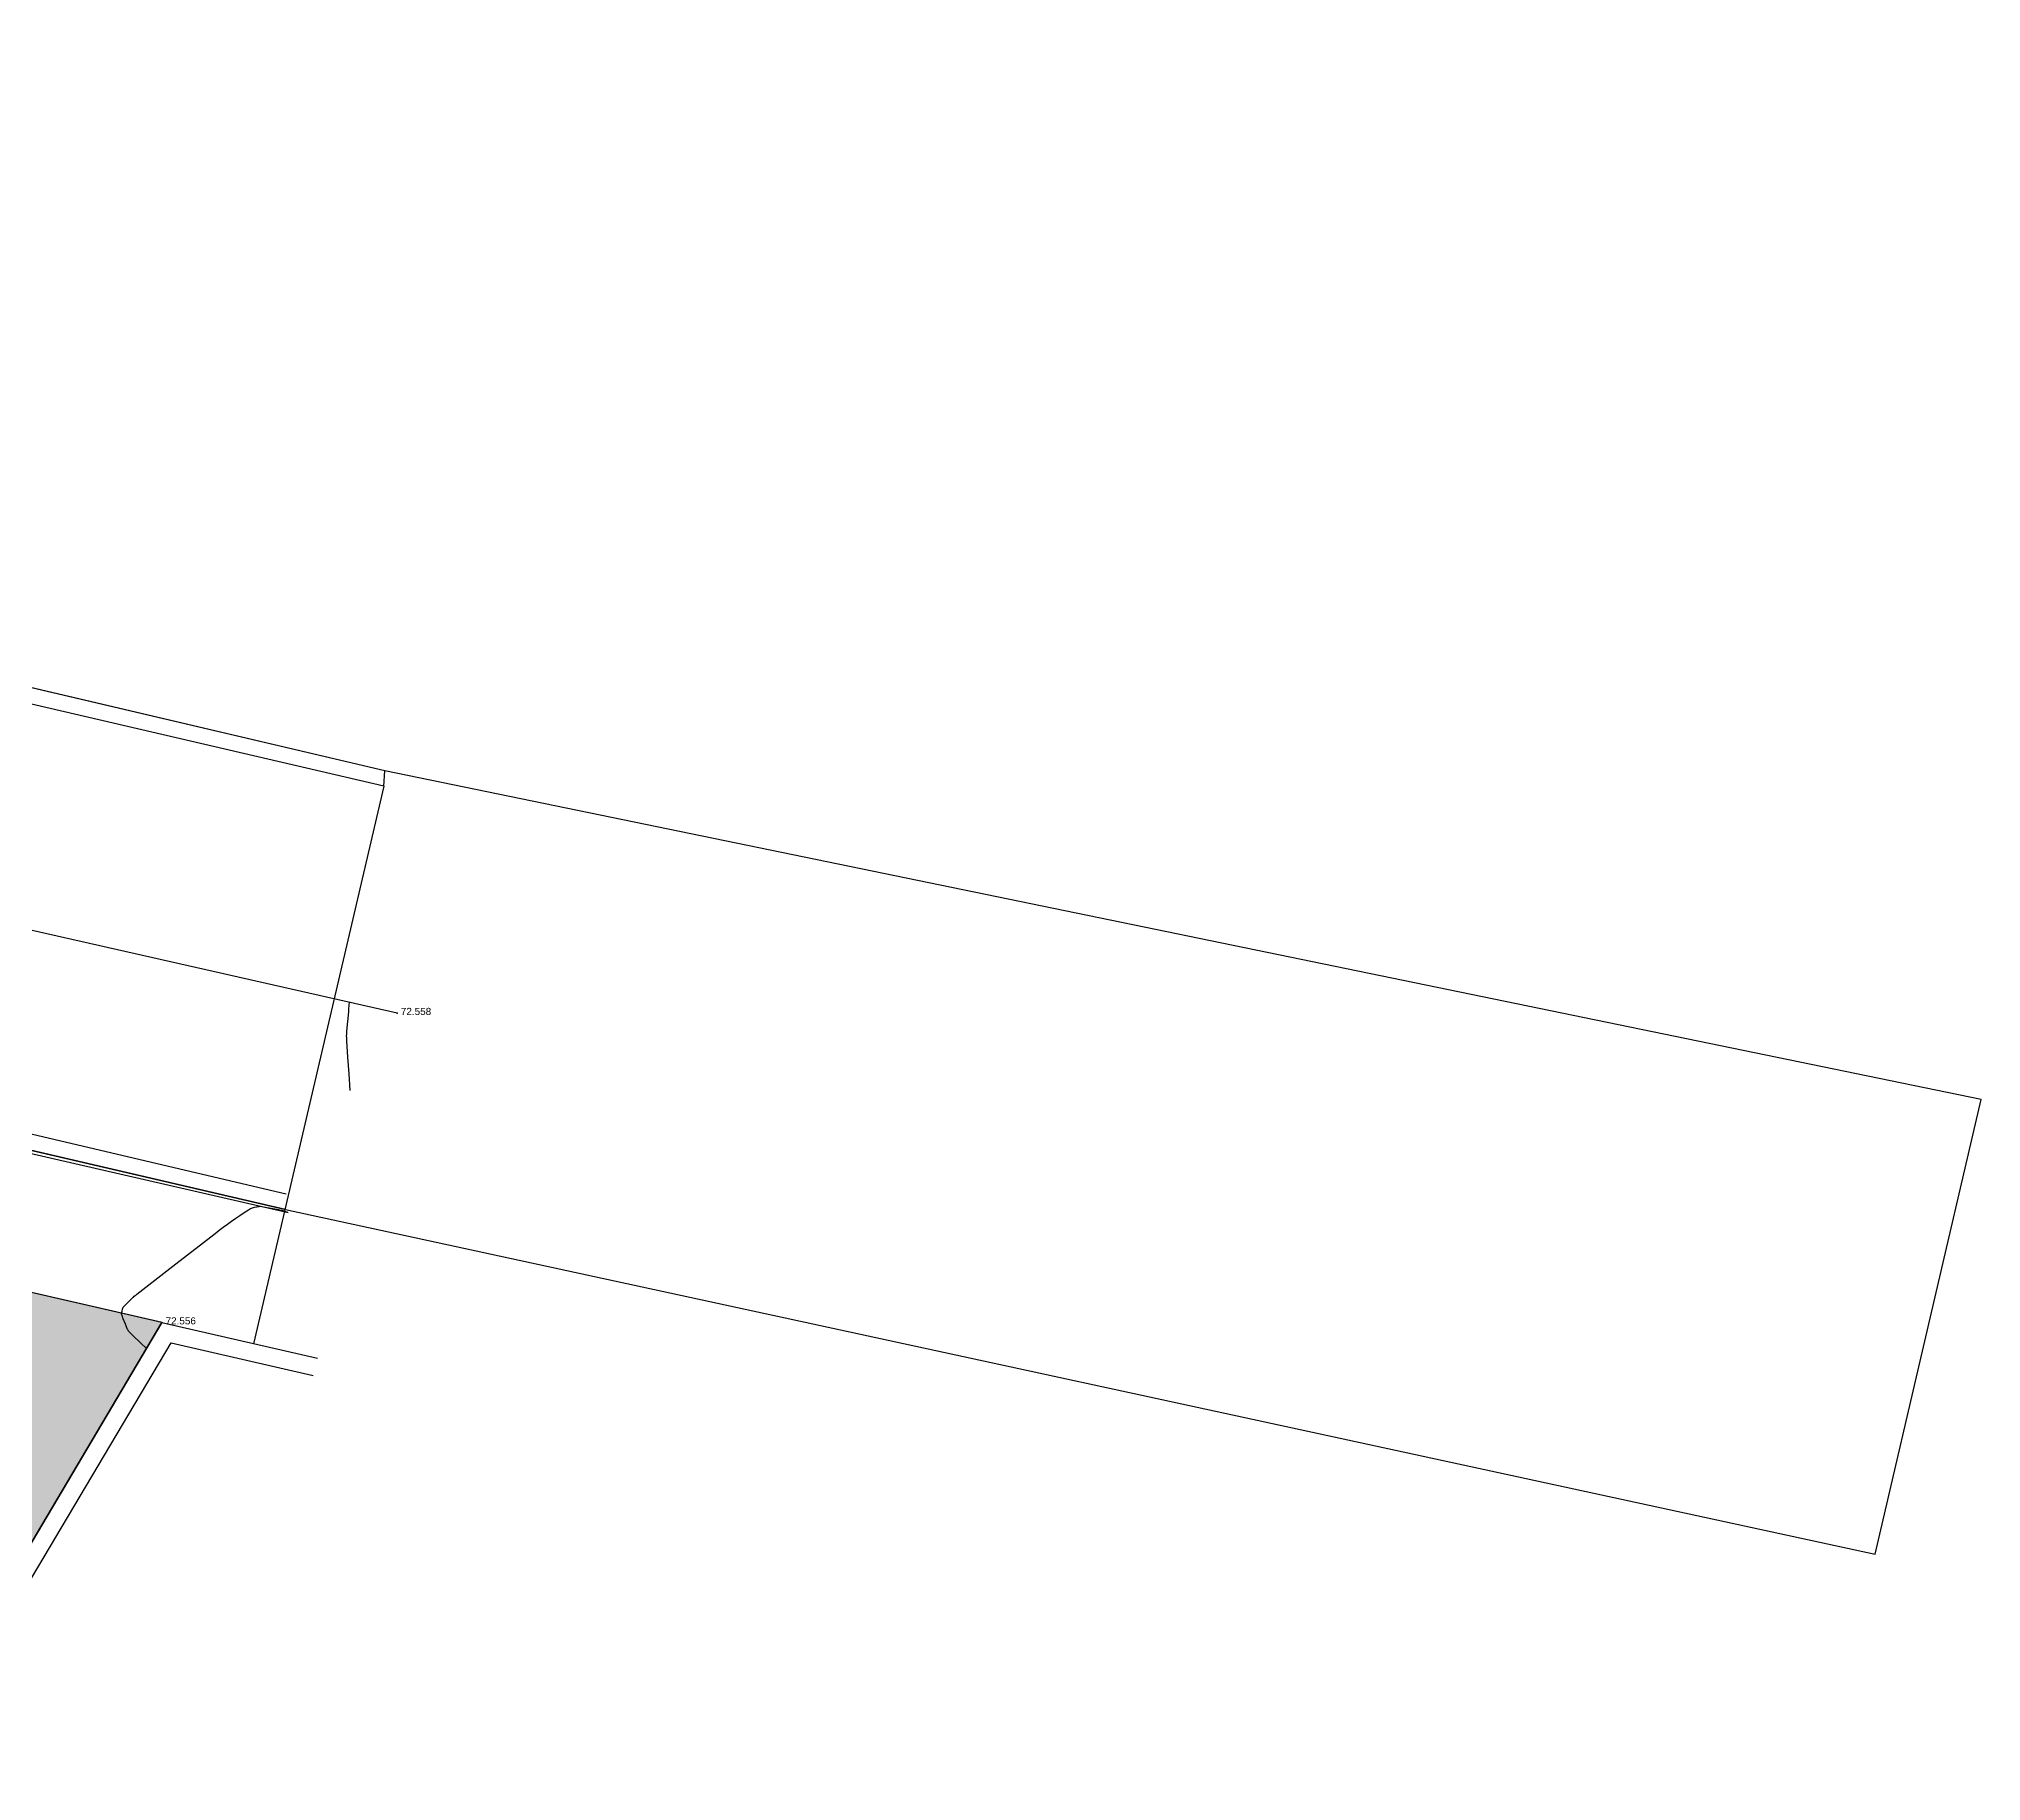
# Model space of a CAD drawing. Header units: millimetres. Extents: x -1.4 to 79.7, y -0.9 to 48.8.
# Drawn here: x 52.35 to 79.66, y 24.33 to 48.82 of the extents above; entities that cross this region are included whole.
import ezdxf

# ---------------------------------------------------------------- set-up
doc = ezdxf.new("R2010")
doc.units = ezdxf.units.MM
for name, color, linetype in [('1cotas_1', 253, 'Continuous'), ('1cvd', 9, 'Continuous'), ('1puntos_1', 83, 'Continuous'), ('Acera', 141, 'Continuous'), ('Asfalto', 142, 'Continuous'), ('Bordillo', 21, 'Continuous'), ('Lin-blanca', 254, 'Continuous'), ('Muro', 12, 'Continuous'), ('Rigola', 131, 'Continuous')]:
    doc.layers.add(name, color=color, linetype=linetype)
doc.styles.get("Standard").update_dxf_attribs({"font": 'arial.ttf', "height": 3})

# ---------------------------------------------------------------- blocks, each defined once
blk = doc.blocks.new('A$C43d6e65a')
at = {"true_color": 0xf6f7cf}
h = blk.add_hatch(color=254, dxfattribs=at)
h.dxf.hatch_style = 1
h.paths.add_polyline_path([(-14.156, 27.83), (-17.839, 27.503), (-22.796, 27.08), (-26.139, 25.954), (-28.142, 23.246), (-28.563, 20.94), (-28.577, 18.277), (-28.639, 9.044), (-28.663, 5.888), (-28.938, 1.249), (0, 0), (2.396, 11.589), (4.326, 21.334), (6.152, 29.685), (-6.212, 28.519)])
at = {"color": 220}
blk.add_lwpolyline([(2.396, 11.589), (4.326, 21.334), (6.152, 29.685), (-6.212, 28.519), (-14.156, 27.83), (-17.839, 27.503), (-22.796, 27.08), (-26.139, 25.954), (-28.142, 23.246), (-28.563, 20.94), (-28.577, 18.277), (-28.639, 9.044), (-28.663, 5.888), (-28.938, 1.249), (0, 0), (2.396, 11.589)], close=True, dxfattribs=at)

msp = doc.modelspace()

# ---------------------------------------------------------------- linework, layer by layer
for p, q in [((57.213, 38.531), (43.957, 41.649)), ((57.2, 38.315, 72.406), (57.213, 38.531)), ((79.658, 33.912), (57.213, 38.531)), ((57.2, 38.315, 72.406), (55.369, 30.478, 0.538)), ((49.187, 33.905, 8.932), (55.815, 32.364, 8.932)), ((78.169, 27.517), (79.658, 33.912)), ((55.815, 32.364, 8.932), (78.169, 27.517))]:
    msp.add_line(p, q)
at = {"layer": '1cvd'}
for points in [[(56.713, 35.277), (56.707, 35.232), (56.702, 35.187, 0.04495), (56.702, 35.164, -0.03729), (56.701, 35.141), (56.688, 35.007), (56.674, 34.872, 0.022463), (56.672, 34.827, 0.011245), (56.673, 34.737)], [(53.864, 30.41), (53.772, 30.496), (53.68, 30.583, -0.022463), (53.611, 30.655, -0.084613), (53.597, 30.678), (53.566, 30.753), (53.536, 30.827, -0.022463), (53.513, 30.892, -0.128084), (53.512, 30.904), (53.519, 30.934), (53.525, 30.963, -0.022463), (53.532, 30.987, -0.121223), (53.534, 30.992), (53.597, 31.054), (53.66, 31.117, -0.022463), (53.678, 31.134, -0.008598), (53.728, 31.174), (54.277, 31.601), (54.826, 32.028, -0.022463), (55.297, 32.361, -0.107204), (55.412, 32.404), (55.426, 32.406), (55.44, 32.408, -0.022463), (55.45, 32.409, -0.056208), (55.454, 32.409), (55.585, 32.387), (55.716, 32.364, -0.022463), (55.759, 32.355, -0.011245), (55.844, 32.33)]]:
    msp.add_lwpolyline(points, format="xyb", dxfattribs=at)
msp.add_lwpolyline([(56.673, 34.737), (56.69, 34.504), (56.706, 34.272), (56.723, 34.039)], dxfattribs=at)
at = {"layer": '1puntos_1'}
for p in [(57.388, 35.124, 9.084), (54.08, 30.774, 9.082)]:
    msp.add_point(p, dxfattribs=at)
at = {"layer": 'Acera', "flags": 128}
msp.add_lwpolyline([(54.08, 30.774), (41.977, 33.555), (34.219, 35.399), (30.62, 36.246), (25.782, 37.403), (22.254, 37.386), (19.501, 35.445), (18.377, 33.388), (17.526, 30.864), (14.564, 22.119), (13.549, 19.131), (11.383, 13.694), (9.463, 9.457), (5.02, -0.166)], dxfattribs=at)
at = {"layer": 'Asfalto', "flags": 128}
for points in [[(57.213, 38.531), (43.957, 41.649), (36.191, 43.481), (15.218, 48.822)], [(55.828, 32.58), (42.572, 35.698), (34.806, 37.53), (31.834, 38.278)]]:
    msp.add_lwpolyline(points, dxfattribs=at)
at = {"layer": 'Bordillo', "flags": 128}
msp.add_lwpolyline([(55.855, 32.317), (42.526, 35.378), (34.732, 37.25), (31.705, 38.043)], dxfattribs=at)
at = {"layer": 'Lin-blanca', "flags": 128}
msp.add_lwpolyline([(57.388, 35.124), (43.101, 38.359), (34.941, 40.321), (32.143, 40.997)], dxfattribs=at)
at = {"layer": 'Muro', "flags": 128}
msp.add_lwpolyline([(37.042, 1.236), (38.281, 3.445), (44.825, 14.777), (49.721, 23.421), (54.08, 30.774)], dxfattribs=at)
at = {"layer": 'Muro'}
for points in [[(54.08, 30.774), (56.267, 30.272)], [(37.26, 1.114), (38.498, 3.321), (45.042, 14.653), (49.937, 23.296), (54.209, 30.488)], [(54.209, 30.488), (56.206, 30.029)]]:
    msp.add_lwpolyline(points, dxfattribs=at)
at = {"layer": 'Rigola', "flags": 128}
for points in [[(57.2, 38.315), (43.944, 41.398), (36.124, 43.264), (15.152, 48.615)], [(55.815, 32.364), (42.559, 35.447), (34.739, 37.313), (31.199, 38.169)]]:
    msp.add_lwpolyline(points, dxfattribs=at)

# ---------------------------------------------------------------- block references
at = {"extrusion": (-0.029171, -0.079583, 0.996401), "rotation": 1.839701298493077}
msp.add_blockref('A$C43d6e65a', (34.99, 18.238, 5.023), dxfattribs=at)

# ---------------------------------------------------------------- texts
at = {"layer": '1cotas_1'}
for s, p in [('72.558', (57.438, 35.099, 8.099)), ('72.556', (54.13, 30.749, 8.099))]:
    msp.add_text(s, height=0.1, dxfattribs=at).set_placement(p)

doc.saveas('drawing.dxf')
